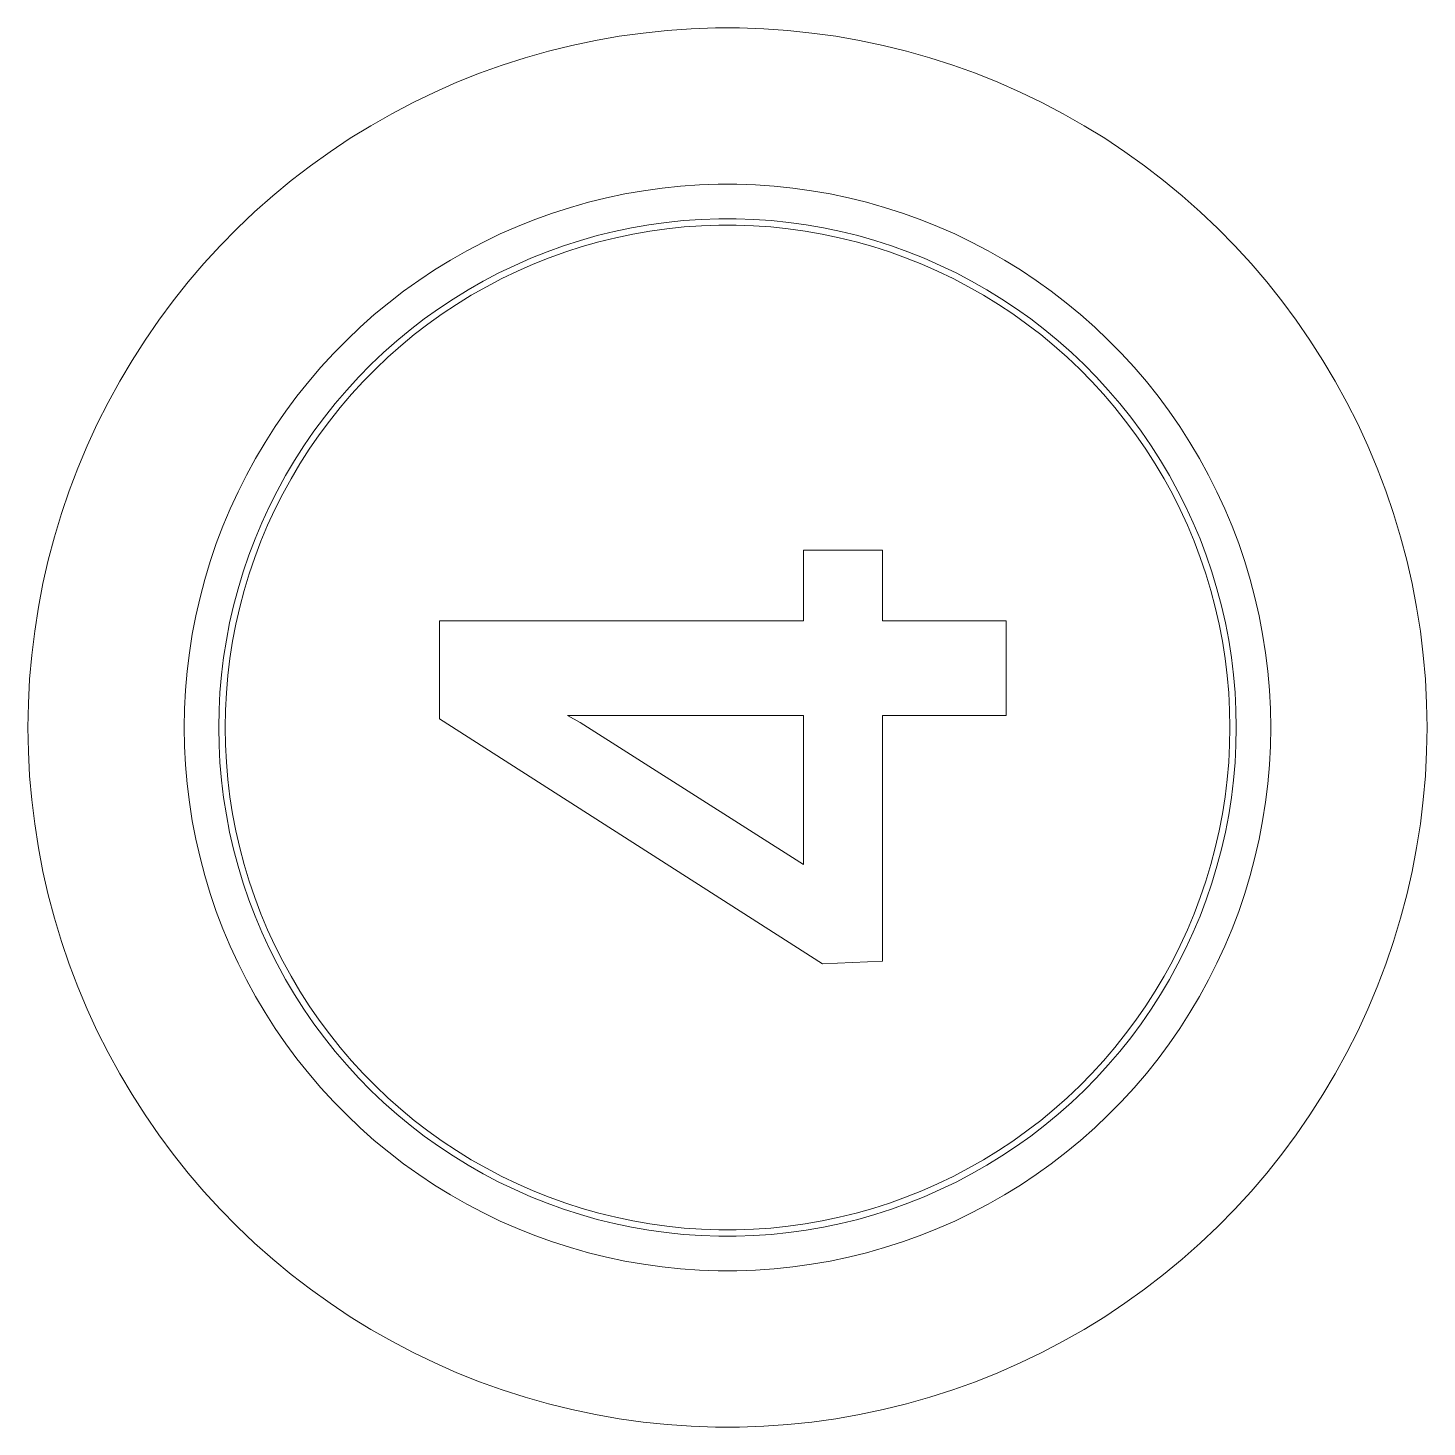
# Model space of a CAD drawing. Header units: millimetres. Extents: x -279 to 4999, y 61 to 3536.
# Drawn here: x 241.1 to 263.1, y 1661.09 to 1683.08 of the extents above; entities that cross this region are included whole.
import ezdxf

# ---------------------------------------------------------------- set-up
doc = ezdxf.new("R2010")
doc.units = ezdxf.units.MM
doc.layers.add('ZANO_R', color=7, linetype='Continuous', lineweight=0)

msp = doc.modelspace()

# ---------------------------------------------------------------- linework, layer by layer
at = {"layer": 'ZANO_R'}
for p, q in [((250.778, 1683.005), (250.402, 1682.953)), ((251.156, 1683.045), (250.778, 1683.005)), ((251.534, 1683.071), (251.156, 1683.045)), ((251.914, 1683.084), (251.534, 1683.071)), ((252.294, 1683.084), (251.914, 1683.084)), ((252.673, 1683.071), (252.294, 1683.084)), ((253.052, 1683.045), (252.673, 1683.071)), ((253.43, 1683.005), (253.052, 1683.045)), ((253.806, 1682.953), (253.43, 1683.005)), ((249.656, 1682.81), (249.287, 1682.719)), ((250.028, 1682.888), (249.656, 1682.81)), ((250.402, 1682.953), (250.028, 1682.888)), ((254.18, 1682.888), (253.806, 1682.953)), ((254.552, 1682.81), (254.18, 1682.888)), ((254.92, 1682.719), (254.552, 1682.81)), ((248.922, 1682.615), (248.56, 1682.499)), ((249.287, 1682.719), (248.922, 1682.615)), ((255.286, 1682.615), (254.92, 1682.719)), ((255.647, 1682.499), (255.286, 1682.615)), ((248.203, 1682.371), (247.85, 1682.23)), ((248.56, 1682.499), (248.203, 1682.371)), ((256.004, 1682.371), (255.647, 1682.499)), ((256.357, 1682.23), (256.004, 1682.371)), ((247.85, 1682.23), (247.503, 1682.077)), ((256.705, 1682.077), (256.357, 1682.23)), ((247.161, 1681.912), (246.824, 1681.736)), ((247.503, 1682.077), (247.161, 1681.912)), ((257.047, 1681.912), (256.705, 1682.077)), ((257.383, 1681.736), (257.047, 1681.912)), ((246.824, 1681.736), (246.495, 1681.548)), ((257.713, 1681.548), (257.383, 1681.736)), ((246.495, 1681.548), (246.171, 1681.349)), ((258.036, 1681.349), (257.713, 1681.548)), ((246.171, 1681.349), (245.855, 1681.138)), ((258.352, 1681.138), (258.036, 1681.349)), ((245.855, 1681.138), (245.546, 1680.917)), ((258.661, 1680.917), (258.352, 1681.138)), ((245.546, 1680.917), (245.245, 1680.686)), ((258.962, 1680.686), (258.661, 1680.917)), ((245.245, 1680.686), (244.953, 1680.444)), ((251.074, 1680.566), (251.367, 1680.596)), ((251.367, 1680.596), (251.662, 1680.617)), ((251.662, 1680.617), (251.956, 1680.627)), ((251.956, 1680.627), (252.251, 1680.627)), ((252.251, 1680.627), (252.546, 1680.617)), ((252.546, 1680.617), (252.84, 1680.596)), ((252.84, 1680.596), (253.133, 1680.566)), ((259.255, 1680.444), (258.962, 1680.686)), ((244.953, 1680.444), (244.668, 1680.192)), ((249.917, 1680.343), (250.203, 1680.414)), ((250.203, 1680.414), (250.491, 1680.475)), ((250.491, 1680.475), (250.782, 1680.525)), ((250.782, 1680.525), (251.074, 1680.566)), ((253.133, 1680.566), (253.426, 1680.525)), ((253.426, 1680.525), (253.716, 1680.475)), ((253.716, 1680.475), (254.005, 1680.414)), ((254.005, 1680.414), (254.291, 1680.343)), ((259.539, 1680.192), (259.255, 1680.444)), ((244.668, 1680.192), (244.393, 1679.931)), ((249.075, 1680.073), (249.352, 1680.173)), ((249.352, 1680.173), (249.633, 1680.263)), ((249.633, 1680.263), (249.917, 1680.343)), ((254.291, 1680.343), (254.575, 1680.263)), ((254.575, 1680.263), (254.856, 1680.173)), ((254.856, 1680.173), (255.133, 1680.073)), ((259.815, 1679.931), (259.539, 1680.192)), ((244.393, 1679.931), (244.127, 1679.66)), ((248.531, 1679.845), (248.801, 1679.964)), ((248.801, 1679.964), (249.075, 1680.073)), ((250.324, 1679.885), (250.594, 1679.942)), ((250.594, 1679.942), (250.866, 1679.989)), ((250.866, 1679.989), (251.139, 1680.027)), ((250.881, 1679.89), (251.152, 1679.928)), ((251.139, 1680.027), (251.414, 1680.056)), ((251.152, 1679.928), (251.423, 1679.956)), ((251.414, 1680.056), (251.69, 1680.075)), ((251.423, 1679.956), (251.695, 1679.975)), ((251.69, 1680.075), (251.966, 1680.084)), ((251.695, 1679.975), (251.967, 1679.984)), ((251.966, 1680.084), (252.242, 1680.084)), ((251.967, 1679.984), (252.24, 1679.984)), ((252.24, 1679.984), (252.513, 1679.975)), ((252.242, 1680.084), (252.518, 1680.075)), ((252.513, 1679.975), (252.785, 1679.956)), ((252.518, 1680.075), (252.793, 1680.056)), ((252.785, 1679.956), (253.056, 1679.928)), ((252.793, 1680.056), (253.068, 1680.027)), ((253.056, 1679.928), (253.326, 1679.89)), ((253.068, 1680.027), (253.342, 1679.989)), ((253.342, 1679.989), (253.614, 1679.942)), ((253.614, 1679.942), (253.884, 1679.885)), ((255.133, 1680.073), (255.407, 1679.964)), ((255.407, 1679.964), (255.677, 1679.845)), ((260.081, 1679.66), (259.815, 1679.931)), ((248.004, 1679.58), (248.265, 1679.717)), ((248.265, 1679.717), (248.531, 1679.845)), ((249.527, 1679.659), (249.79, 1679.744)), ((249.79, 1679.744), (250.055, 1679.819)), ((249.819, 1679.648), (250.081, 1679.722)), ((250.055, 1679.819), (250.324, 1679.885)), ((250.081, 1679.722), (250.346, 1679.787)), ((250.346, 1679.787), (250.613, 1679.844)), ((250.613, 1679.844), (250.881, 1679.89)), ((253.326, 1679.89), (253.595, 1679.844)), ((253.595, 1679.844), (253.862, 1679.787)), ((253.862, 1679.787), (254.126, 1679.722)), ((253.884, 1679.885), (254.152, 1679.819)), ((254.126, 1679.722), (254.389, 1679.648)), ((254.152, 1679.819), (254.418, 1679.744)), ((254.418, 1679.744), (254.681, 1679.659)), ((255.677, 1679.845), (255.943, 1679.717)), ((255.943, 1679.717), (256.204, 1679.58)), ((244.127, 1679.66), (243.87, 1679.38)), ((247.748, 1679.434), (248.004, 1679.58)), ((249.01, 1679.463), (249.267, 1679.566)), ((249.267, 1679.566), (249.527, 1679.659)), ((249.302, 1679.472), (249.559, 1679.564)), ((249.559, 1679.564), (249.819, 1679.648)), ((254.389, 1679.648), (254.649, 1679.564)), ((254.649, 1679.564), (254.905, 1679.472)), ((254.681, 1679.659), (254.941, 1679.566)), ((254.941, 1679.566), (255.197, 1679.463)), ((256.204, 1679.58), (256.46, 1679.434)), ((260.337, 1679.38), (260.081, 1679.66)), ((243.87, 1679.38), (243.623, 1679.091)), ((247.251, 1679.116), (247.497, 1679.279)), ((247.497, 1679.279), (247.748, 1679.434)), ((248.509, 1679.232), (248.758, 1679.352)), ((248.554, 1679.143), (248.799, 1679.261)), ((248.758, 1679.352), (249.01, 1679.463)), ((248.799, 1679.261), (249.049, 1679.371)), ((249.049, 1679.371), (249.302, 1679.472)), ((254.905, 1679.472), (255.158, 1679.371)), ((255.158, 1679.371), (255.408, 1679.261)), ((255.197, 1679.463), (255.45, 1679.352)), ((255.408, 1679.261), (255.654, 1679.143)), ((255.45, 1679.352), (255.699, 1679.232)), ((256.46, 1679.434), (256.711, 1679.279)), ((256.711, 1679.279), (256.957, 1679.116)), ((260.584, 1679.091), (260.337, 1679.38)), ((243.623, 1679.091), (243.387, 1678.794)), ((247.011, 1678.944), (247.251, 1679.116)), ((248.024, 1678.967), (248.264, 1679.104)), ((248.264, 1679.104), (248.509, 1679.232)), ((248.312, 1679.016), (248.554, 1679.143)), ((255.654, 1679.143), (255.895, 1679.016)), ((255.699, 1679.232), (255.943, 1679.104)), ((255.943, 1679.104), (256.183, 1678.967)), ((256.957, 1679.116), (257.196, 1678.944)), ((260.821, 1678.794), (260.584, 1679.091)), ((246.778, 1678.764), (247.011, 1678.944)), ((247.559, 1678.669), (247.789, 1678.822)), ((247.789, 1678.822), (248.024, 1678.967)), ((247.843, 1678.738), (248.075, 1678.881)), ((248.075, 1678.881), (248.312, 1679.016)), ((255.895, 1679.016), (256.132, 1678.881)), ((256.132, 1678.881), (256.364, 1678.738)), ((256.183, 1678.967), (256.418, 1678.822)), ((256.418, 1678.822), (256.648, 1678.669)), ((257.196, 1678.944), (257.43, 1678.764)), ((243.387, 1678.794), (243.16, 1678.49)), ((246.55, 1678.577), (246.778, 1678.764)), ((247.335, 1678.509), (247.559, 1678.669)), ((247.616, 1678.587), (247.843, 1678.738)), ((256.364, 1678.738), (256.591, 1678.587)), ((256.648, 1678.669), (256.873, 1678.509)), ((257.43, 1678.764), (257.657, 1678.577)), ((261.047, 1678.49), (260.821, 1678.794)), ((243.16, 1678.49), (242.944, 1678.177)), ((246.116, 1678.178), (246.329, 1678.381)), ((246.329, 1678.381), (246.55, 1678.577)), ((247.116, 1678.34), (247.335, 1678.509)), ((247.178, 1678.262), (247.394, 1678.428)), ((247.394, 1678.428), (247.616, 1678.587)), ((256.591, 1678.587), (256.813, 1678.428)), ((256.813, 1678.428), (257.029, 1678.262)), ((256.873, 1678.509), (257.092, 1678.34)), ((257.657, 1678.577), (257.878, 1678.381)), ((257.878, 1678.381), (258.092, 1678.178)), ((261.263, 1678.177), (261.047, 1678.49)), ((242.944, 1678.177), (242.74, 1677.857)), ((245.909, 1677.968), (246.116, 1678.178)), ((246.696, 1677.981), (246.903, 1678.164)), ((246.903, 1678.164), (247.116, 1678.34)), ((246.968, 1678.088), (247.178, 1678.262)), ((257.029, 1678.262), (257.24, 1678.088)), ((257.092, 1678.34), (257.305, 1678.164)), ((257.305, 1678.164), (257.511, 1677.981)), ((258.092, 1678.178), (258.299, 1677.968)), ((261.468, 1677.857), (261.263, 1678.177)), ((245.71, 1677.75), (245.909, 1677.968)), ((246.496, 1677.791), (246.696, 1677.981)), ((246.764, 1677.907), (246.968, 1678.088)), ((257.24, 1678.088), (257.444, 1677.907)), ((257.511, 1677.981), (257.712, 1677.791)), ((258.299, 1677.968), (258.498, 1677.75)), ((242.74, 1677.857), (242.546, 1677.531)), ((245.518, 1677.526), (245.71, 1677.75)), ((246.302, 1677.594), (246.496, 1677.791)), ((246.566, 1677.72), (246.764, 1677.907)), ((257.444, 1677.907), (257.642, 1677.72)), ((257.712, 1677.791), (257.905, 1677.594)), ((258.498, 1677.75), (258.69, 1677.526)), ((261.662, 1677.531), (261.468, 1677.857)), ((242.546, 1677.531), (242.364, 1677.197)), ((245.334, 1677.296), (245.518, 1677.526)), ((246.116, 1677.391), (246.302, 1677.594)), ((246.191, 1677.324), (246.375, 1677.525)), ((246.375, 1677.525), (246.566, 1677.72)), ((257.642, 1677.72), (257.833, 1677.525)), ((257.833, 1677.525), (258.017, 1677.324)), ((257.905, 1677.594), (258.092, 1677.391)), ((258.69, 1677.526), (258.874, 1677.296)), ((261.844, 1677.197), (261.662, 1677.531)), ((245.158, 1677.059), (245.334, 1677.296)), ((245.936, 1677.181), (246.116, 1677.391)), ((246.013, 1677.117), (246.191, 1677.324)), ((258.017, 1677.324), (258.194, 1677.117)), ((258.092, 1677.391), (258.271, 1677.181)), ((258.874, 1677.296), (259.049, 1677.059)), ((242.364, 1677.197), (242.193, 1676.858)), ((245.764, 1676.965), (245.936, 1677.181)), ((245.843, 1676.904), (246.013, 1677.117)), ((258.194, 1677.117), (258.364, 1676.904)), ((258.271, 1677.181), (258.444, 1676.965)), ((262.014, 1676.858), (261.844, 1677.197)), ((242.193, 1676.858), (242.034, 1676.513)), ((244.991, 1676.816), (245.158, 1677.059)), ((245.599, 1676.743), (245.764, 1676.965)), ((245.681, 1676.685), (245.843, 1676.904)), ((258.364, 1676.904), (258.527, 1676.685)), ((258.444, 1676.965), (258.608, 1676.743)), ((259.049, 1677.059), (259.217, 1676.816)), ((262.173, 1676.513), (262.014, 1676.858)), ((244.832, 1676.568), (244.991, 1676.816)), ((245.442, 1676.516), (245.599, 1676.743)), ((245.526, 1676.46), (245.681, 1676.685)), ((258.527, 1676.685), (258.682, 1676.46)), ((258.608, 1676.743), (258.765, 1676.516)), ((259.217, 1676.816), (259.376, 1676.568)), ((242.034, 1676.513), (241.887, 1676.163)), ((244.681, 1676.314), (244.832, 1676.568)), ((245.294, 1676.283), (245.442, 1676.516)), ((245.379, 1676.231), (245.526, 1676.46)), ((258.682, 1676.46), (258.829, 1676.231)), ((258.765, 1676.516), (258.914, 1676.283)), ((259.376, 1676.568), (259.526, 1676.314)), ((262.32, 1676.163), (262.173, 1676.513)), ((244.54, 1676.055), (244.681, 1676.314)), ((245.153, 1676.046), (245.294, 1676.283)), ((245.24, 1675.996), (245.379, 1676.231)), ((258.829, 1676.231), (258.968, 1675.996)), ((258.914, 1676.283), (259.055, 1676.046)), ((259.526, 1676.314), (259.668, 1676.055)), ((241.887, 1676.163), (241.753, 1675.808)), ((244.407, 1675.792), (244.54, 1676.055)), ((245.02, 1675.803), (245.153, 1676.046)), ((245.109, 1675.757), (245.24, 1675.996)), ((258.968, 1675.996), (259.099, 1675.757)), ((259.055, 1676.046), (259.187, 1675.803)), ((259.668, 1676.055), (259.8, 1675.792)), ((262.455, 1675.808), (262.32, 1676.163)), ((241.753, 1675.808), (241.63, 1675.449)), ((244.284, 1675.524), (244.407, 1675.792)), ((244.896, 1675.557), (245.02, 1675.803)), ((244.986, 1675.513), (245.109, 1675.757)), ((259.099, 1675.757), (259.221, 1675.513)), ((259.187, 1675.803), (259.312, 1675.557)), ((259.8, 1675.792), (259.924, 1675.524)), ((262.577, 1675.449), (262.455, 1675.808)), ((244.17, 1675.252), (244.284, 1675.524)), ((244.781, 1675.306), (244.896, 1675.557)), ((259.312, 1675.557), (259.427, 1675.306)), ((259.924, 1675.524), (260.038, 1675.252)), ((241.63, 1675.449), (241.521, 1675.085)), ((244.674, 1675.051), (244.781, 1675.306)), ((244.872, 1675.266), (244.986, 1675.513)), ((259.221, 1675.513), (259.336, 1675.266)), ((259.427, 1675.306), (259.534, 1675.051)), ((262.687, 1675.085), (262.577, 1675.449)), ((241.521, 1675.085), (241.423, 1674.718)), ((244.065, 1674.976), (244.17, 1675.252)), ((244.767, 1675.014), (244.872, 1675.266)), ((259.336, 1675.266), (259.441, 1675.014)), ((260.038, 1675.252), (260.142, 1674.976)), ((262.784, 1674.718), (262.687, 1675.085)), ((243.97, 1674.697), (244.065, 1674.976)), ((244.576, 1674.793), (244.674, 1675.051)), ((244.67, 1674.759), (244.767, 1675.014)), ((253.301, 1674.876), (254.54, 1674.876)), ((253.301, 1673.765), (253.301, 1674.876)), ((254.54, 1674.876), (254.54, 1673.765)), ((259.441, 1675.014), (259.538, 1674.759)), ((259.534, 1675.051), (259.632, 1674.793)), ((260.142, 1674.976), (260.237, 1674.697)), ((241.423, 1674.718), (241.339, 1674.348)), ((243.885, 1674.415), (243.97, 1674.697)), ((244.487, 1674.531), (244.576, 1674.793)), ((244.582, 1674.501), (244.67, 1674.759)), ((259.538, 1674.759), (259.626, 1674.501)), ((259.632, 1674.793), (259.721, 1674.531)), ((260.237, 1674.697), (260.323, 1674.415)), ((262.869, 1674.348), (262.784, 1674.718)), ((244.407, 1674.267), (244.487, 1674.531)), ((244.503, 1674.24), (244.582, 1674.501)), ((259.626, 1674.501), (259.704, 1674.24)), ((259.721, 1674.531), (259.801, 1674.267)), ((241.339, 1674.348), (241.267, 1673.975)), ((243.809, 1674.13), (243.885, 1674.415)), ((244.336, 1674), (244.407, 1674.267)), ((244.433, 1673.976), (244.503, 1674.24)), ((259.704, 1674.24), (259.774, 1673.976)), ((259.801, 1674.267), (259.871, 1674)), ((260.323, 1674.415), (260.398, 1674.13)), ((262.94, 1673.975), (262.869, 1674.348)), ((243.744, 1673.842), (243.809, 1674.13)), ((244.275, 1673.731), (244.336, 1674)), ((259.871, 1674), (259.933, 1673.731)), ((260.398, 1674.13), (260.464, 1673.842)), ((241.267, 1673.975), (241.209, 1673.6)), ((243.688, 1673.553), (243.744, 1673.842)), ((244.373, 1673.71), (244.433, 1673.976)), ((247.576, 1673.765), (253.301, 1673.765)), ((247.576, 1672.224), (247.576, 1673.765)), ((254.54, 1673.765), (256.488, 1673.765)), ((256.488, 1673.765), (256.488, 1672.274)), ((259.774, 1673.976), (259.835, 1673.71)), ((260.464, 1673.842), (260.519, 1673.553)), ((262.999, 1673.6), (262.94, 1673.975)), ((241.209, 1673.6), (241.163, 1673.223)), ((243.642, 1673.261), (243.688, 1673.553)), ((244.223, 1673.46), (244.275, 1673.731)), ((244.321, 1673.442), (244.373, 1673.71)), ((259.835, 1673.71), (259.886, 1673.442)), ((259.933, 1673.731), (259.985, 1673.46)), ((260.519, 1673.553), (260.565, 1673.261)), ((263.045, 1673.223), (262.999, 1673.6)), ((244.18, 1673.187), (244.223, 1673.46)), ((244.279, 1673.173), (244.321, 1673.442)), ((259.886, 1673.442), (259.929, 1673.173)), ((259.985, 1673.46), (260.028, 1673.187)), ((241.163, 1673.223), (241.13, 1672.844)), ((243.607, 1672.969), (243.642, 1673.261)), ((244.147, 1672.913), (244.18, 1673.187)), ((244.246, 1672.902), (244.279, 1673.173)), ((259.929, 1673.173), (259.961, 1672.902)), ((260.028, 1673.187), (260.061, 1672.913)), ((260.565, 1673.261), (260.601, 1672.969)), ((263.078, 1672.844), (263.045, 1673.223)), ((243.582, 1672.675), (243.607, 1672.969)), ((244.123, 1672.637), (244.147, 1672.913)), ((244.223, 1672.631), (244.246, 1672.902)), ((259.961, 1672.902), (259.985, 1672.631)), ((260.061, 1672.913), (260.085, 1672.637)), ((260.601, 1672.969), (260.626, 1672.675)), ((241.13, 1672.844), (241.11, 1672.465)), ((243.566, 1672.38), (243.582, 1672.675)), ((260.626, 1672.675), (260.641, 1672.38)), ((263.097, 1672.465), (263.078, 1672.844)), ((241.11, 1672.465), (241.104, 1672.086)), ((244.109, 1672.362), (244.123, 1672.637)), ((244.208, 1672.358), (244.223, 1672.631)), ((259.985, 1672.631), (259.999, 1672.358)), ((260.085, 1672.637), (260.099, 1672.362)), ((263.104, 1672.086), (263.097, 1672.465)), ((243.561, 1672.086), (243.566, 1672.38)), ((244.104, 1672.086), (244.109, 1672.362)), ((244.204, 1672.086), (244.208, 1672.358)), ((253.6, 1668.369), (247.576, 1672.224)), ((253.301, 1672.274), (249.59, 1672.274)), ((249.59, 1672.274), (249.786, 1672.163)), ((253.301, 1669.934), (253.301, 1672.274)), ((254.54, 1672.274), (254.54, 1668.413)), ((256.488, 1672.274), (254.54, 1672.274)), ((259.999, 1672.358), (260.004, 1672.086)), ((260.099, 1672.362), (260.104, 1672.086)), ((260.641, 1672.38), (260.646, 1672.086)), ((241.104, 1672.086), (241.11, 1671.706)), ((243.566, 1671.791), (243.561, 1672.086)), ((244.109, 1671.809), (244.104, 1672.086)), ((244.208, 1671.813), (244.204, 1672.086)), ((249.786, 1672.163), (253.301, 1669.934)), ((260.004, 1672.086), (259.999, 1671.813)), ((260.104, 1672.086), (260.099, 1671.809)), ((260.646, 1672.086), (260.641, 1671.791)), ((263.097, 1671.706), (263.104, 1672.086)), ((243.582, 1671.496), (243.566, 1671.791)), ((244.123, 1671.534), (244.109, 1671.809)), ((244.223, 1671.541), (244.208, 1671.813)), ((259.999, 1671.813), (259.985, 1671.541)), ((260.099, 1671.809), (260.085, 1671.534)), ((260.641, 1671.791), (260.626, 1671.496)), ((241.11, 1671.706), (241.13, 1671.327)), ((263.078, 1671.327), (263.097, 1671.706)), ((243.607, 1671.202), (243.582, 1671.496)), ((244.147, 1671.258), (244.123, 1671.534)), ((244.246, 1671.269), (244.223, 1671.541)), ((259.985, 1671.541), (259.961, 1671.269)), ((260.085, 1671.534), (260.061, 1671.258)), ((260.626, 1671.496), (260.601, 1671.202)), ((241.13, 1671.327), (241.163, 1670.948)), ((243.642, 1670.91), (243.607, 1671.202)), ((244.18, 1670.984), (244.147, 1671.258)), ((244.279, 1670.998), (244.246, 1671.269)), ((259.961, 1671.269), (259.929, 1670.998)), ((260.061, 1671.258), (260.028, 1670.984)), ((260.601, 1671.202), (260.565, 1670.91)), ((263.045, 1670.948), (263.078, 1671.327)), ((241.163, 1670.948), (241.209, 1670.571)), ((243.688, 1670.618), (243.642, 1670.91)), ((244.223, 1670.711), (244.18, 1670.984)), ((244.321, 1670.729), (244.279, 1670.998)), ((259.929, 1670.998), (259.886, 1670.729)), ((260.028, 1670.984), (259.985, 1670.711)), ((260.565, 1670.91), (260.519, 1670.618)), ((262.999, 1670.571), (263.045, 1670.948)), ((244.275, 1670.44), (244.223, 1670.711)), ((244.373, 1670.461), (244.321, 1670.729)), ((259.886, 1670.729), (259.835, 1670.461)), ((259.985, 1670.711), (259.933, 1670.44)), ((241.209, 1670.571), (241.267, 1670.196)), ((243.744, 1670.329), (243.688, 1670.618)), ((244.433, 1670.195), (244.373, 1670.461)), ((259.835, 1670.461), (259.774, 1670.195)), ((260.519, 1670.618), (260.464, 1670.329)), ((262.94, 1670.196), (262.999, 1670.571)), ((243.809, 1670.041), (243.744, 1670.329)), ((244.336, 1670.171), (244.275, 1670.44)), ((259.933, 1670.44), (259.871, 1670.171)), ((260.464, 1670.329), (260.398, 1670.041)), ((241.267, 1670.196), (241.339, 1669.823)), ((243.885, 1669.756), (243.809, 1670.041)), ((244.407, 1669.904), (244.336, 1670.171)), ((244.503, 1669.931), (244.433, 1670.195)), ((259.774, 1670.195), (259.704, 1669.931)), ((259.871, 1670.171), (259.801, 1669.904)), ((260.398, 1670.041), (260.323, 1669.756)), ((262.869, 1669.823), (262.94, 1670.196)), ((241.339, 1669.823), (241.423, 1669.453)), ((244.487, 1669.64), (244.407, 1669.904)), ((244.582, 1669.67), (244.503, 1669.931)), ((259.704, 1669.931), (259.626, 1669.67)), ((259.801, 1669.904), (259.721, 1669.64)), ((262.784, 1669.453), (262.869, 1669.823)), ((243.97, 1669.474), (243.885, 1669.756)), ((244.576, 1669.378), (244.487, 1669.64)), ((244.67, 1669.412), (244.582, 1669.67)), ((259.626, 1669.67), (259.538, 1669.412)), ((259.721, 1669.64), (259.632, 1669.378)), ((260.323, 1669.756), (260.237, 1669.474)), ((241.423, 1669.453), (241.521, 1669.086)), ((244.065, 1669.195), (243.97, 1669.474)), ((244.674, 1669.12), (244.576, 1669.378)), ((244.767, 1669.157), (244.67, 1669.412)), ((259.538, 1669.412), (259.441, 1669.157)), ((259.632, 1669.378), (259.534, 1669.12)), ((260.237, 1669.474), (260.142, 1669.195)), ((262.687, 1669.086), (262.784, 1669.453)), ((244.17, 1668.919), (244.065, 1669.195)), ((244.872, 1668.906), (244.767, 1669.157)), ((259.441, 1669.157), (259.336, 1668.906)), ((260.142, 1669.195), (260.038, 1668.919)), ((241.521, 1669.086), (241.63, 1668.722)), ((244.781, 1668.865), (244.674, 1669.12)), ((259.534, 1669.12), (259.427, 1668.865)), ((262.577, 1668.722), (262.687, 1669.086)), ((241.63, 1668.722), (241.753, 1668.363)), ((244.284, 1668.647), (244.17, 1668.919)), ((244.896, 1668.614), (244.781, 1668.865)), ((244.986, 1668.658), (244.872, 1668.906)), ((259.336, 1668.906), (259.221, 1668.658)), ((259.427, 1668.865), (259.312, 1668.614)), ((260.038, 1668.919), (259.924, 1668.647)), ((262.455, 1668.363), (262.577, 1668.722)), ((244.407, 1668.379), (244.284, 1668.647)), ((245.02, 1668.368), (244.896, 1668.614)), ((245.109, 1668.414), (244.986, 1668.658)), ((259.221, 1668.658), (259.099, 1668.414)), ((259.312, 1668.614), (259.187, 1668.368)), ((259.924, 1668.647), (259.8, 1668.379)), ((241.753, 1668.363), (241.887, 1668.008)), ((244.54, 1668.116), (244.407, 1668.379)), ((245.153, 1668.125), (245.02, 1668.368)), ((245.24, 1668.175), (245.109, 1668.414)), ((254.54, 1668.413), (253.6, 1668.369)), ((259.099, 1668.414), (258.968, 1668.175)), ((259.187, 1668.368), (259.055, 1668.125)), ((259.8, 1668.379), (259.668, 1668.116)), ((262.32, 1668.008), (262.455, 1668.363)), ((244.681, 1667.857), (244.54, 1668.116)), ((245.294, 1667.888), (245.153, 1668.125)), ((245.379, 1667.94), (245.24, 1668.175)), ((258.968, 1668.175), (258.829, 1667.94)), ((259.055, 1668.125), (258.914, 1667.888)), ((259.668, 1668.116), (259.526, 1667.857)), ((241.887, 1668.008), (242.034, 1667.658)), ((244.832, 1667.603), (244.681, 1667.857)), ((245.442, 1667.655), (245.294, 1667.888)), ((245.526, 1667.711), (245.379, 1667.94)), ((258.829, 1667.94), (258.682, 1667.711)), ((258.914, 1667.888), (258.765, 1667.655)), ((259.526, 1667.857), (259.376, 1667.603)), ((262.173, 1667.658), (262.32, 1668.008)), ((242.034, 1667.658), (242.193, 1667.313)), ((244.991, 1667.355), (244.832, 1667.603)), ((245.599, 1667.428), (245.442, 1667.655)), ((245.681, 1667.486), (245.526, 1667.711)), ((258.682, 1667.711), (258.527, 1667.486)), ((258.765, 1667.655), (258.608, 1667.428)), ((259.376, 1667.603), (259.217, 1667.355)), ((262.014, 1667.313), (262.173, 1667.658)), ((245.764, 1667.206), (245.599, 1667.428)), ((245.843, 1667.267), (245.681, 1667.486)), ((258.527, 1667.486), (258.364, 1667.267)), ((258.608, 1667.428), (258.444, 1667.206)), ((242.193, 1667.313), (242.364, 1666.974)), ((245.158, 1667.112), (244.991, 1667.355)), ((245.936, 1666.99), (245.764, 1667.206)), ((246.013, 1667.054), (245.843, 1667.267)), ((258.364, 1667.267), (258.194, 1667.054)), ((258.444, 1667.206), (258.271, 1666.99)), ((259.217, 1667.355), (259.049, 1667.112)), ((261.844, 1666.974), (262.014, 1667.313)), ((242.364, 1666.974), (242.546, 1666.64)), ((245.334, 1666.875), (245.158, 1667.112)), ((246.116, 1666.781), (245.936, 1666.99)), ((246.191, 1666.847), (246.013, 1667.054)), ((258.194, 1667.054), (258.017, 1666.847)), ((258.271, 1666.99), (258.092, 1666.781)), ((259.049, 1667.112), (258.874, 1666.875)), ((261.662, 1666.64), (261.844, 1666.974)), ((245.518, 1666.645), (245.334, 1666.875)), ((246.302, 1666.577), (246.116, 1666.781)), ((246.375, 1666.646), (246.191, 1666.847)), ((258.017, 1666.847), (257.833, 1666.646)), ((258.092, 1666.781), (257.905, 1666.577)), ((258.874, 1666.875), (258.69, 1666.645)), ((242.546, 1666.64), (242.74, 1666.314)), ((245.71, 1666.421), (245.518, 1666.645)), ((246.496, 1666.38), (246.302, 1666.577)), ((246.566, 1666.451), (246.375, 1666.646)), ((257.833, 1666.646), (257.642, 1666.451)), ((257.905, 1666.577), (257.712, 1666.38)), ((258.69, 1666.645), (258.498, 1666.421)), ((261.468, 1666.314), (261.662, 1666.64)), ((242.74, 1666.314), (242.944, 1665.994)), ((245.909, 1666.203), (245.71, 1666.421)), ((246.696, 1666.19), (246.496, 1666.38)), ((246.764, 1666.264), (246.566, 1666.451)), ((257.642, 1666.451), (257.444, 1666.264)), ((257.712, 1666.38), (257.511, 1666.19)), ((258.498, 1666.421), (258.299, 1666.203)), ((261.263, 1665.994), (261.468, 1666.314)), ((246.116, 1665.993), (245.909, 1666.203)), ((246.903, 1666.007), (246.696, 1666.19)), ((246.968, 1666.083), (246.764, 1666.264)), ((247.178, 1665.909), (246.968, 1666.083)), ((257.24, 1666.083), (257.029, 1665.909)), ((257.444, 1666.264), (257.24, 1666.083)), ((257.511, 1666.19), (257.305, 1666.007)), ((258.299, 1666.203), (258.092, 1665.993)), ((242.944, 1665.994), (243.16, 1665.681)), ((246.329, 1665.79), (246.116, 1665.993)), ((247.116, 1665.831), (246.903, 1666.007)), ((247.394, 1665.743), (247.178, 1665.909)), ((257.029, 1665.909), (256.813, 1665.743)), ((257.305, 1666.007), (257.092, 1665.831)), ((258.092, 1665.993), (257.878, 1665.79)), ((261.047, 1665.681), (261.263, 1665.994)), ((243.16, 1665.681), (243.387, 1665.377)), ((246.55, 1665.594), (246.329, 1665.79)), ((247.335, 1665.662), (247.116, 1665.831)), ((247.559, 1665.502), (247.335, 1665.662)), ((247.616, 1665.584), (247.394, 1665.743)), ((256.813, 1665.743), (256.591, 1665.584)), ((256.873, 1665.662), (256.648, 1665.502)), ((257.092, 1665.831), (256.873, 1665.662)), ((257.878, 1665.79), (257.657, 1665.594)), ((260.821, 1665.377), (261.047, 1665.681)), ((246.778, 1665.407), (246.55, 1665.594)), ((247.011, 1665.227), (246.778, 1665.407)), ((247.789, 1665.349), (247.559, 1665.502)), ((247.843, 1665.433), (247.616, 1665.584)), ((248.075, 1665.29), (247.843, 1665.433)), ((256.364, 1665.433), (256.132, 1665.29)), ((256.591, 1665.584), (256.364, 1665.433)), ((256.648, 1665.502), (256.418, 1665.349)), ((257.43, 1665.407), (257.196, 1665.227)), ((257.657, 1665.594), (257.43, 1665.407)), ((243.387, 1665.377), (243.623, 1665.08)), ((247.251, 1665.055), (247.011, 1665.227)), ((248.024, 1665.204), (247.789, 1665.349)), ((248.264, 1665.067), (248.024, 1665.204)), ((248.312, 1665.155), (248.075, 1665.29)), ((256.132, 1665.29), (255.895, 1665.155)), ((256.183, 1665.204), (255.943, 1665.067)), ((256.418, 1665.349), (256.183, 1665.204)), ((257.196, 1665.227), (256.957, 1665.055)), ((260.584, 1665.08), (260.821, 1665.377)), ((243.623, 1665.08), (243.87, 1664.791)), ((247.497, 1664.892), (247.251, 1665.055)), ((248.509, 1664.939), (248.264, 1665.067)), ((248.554, 1665.028), (248.312, 1665.155)), ((248.799, 1664.91), (248.554, 1665.028)), ((255.654, 1665.028), (255.408, 1664.91)), ((255.895, 1665.155), (255.654, 1665.028)), ((255.943, 1665.067), (255.699, 1664.939)), ((256.957, 1665.055), (256.711, 1664.892)), ((260.337, 1664.791), (260.584, 1665.08)), ((243.87, 1664.791), (244.127, 1664.511)), ((247.748, 1664.737), (247.497, 1664.892)), ((248.758, 1664.819), (248.509, 1664.939)), ((249.01, 1664.708), (248.758, 1664.819)), ((249.049, 1664.8), (248.799, 1664.91)), ((249.302, 1664.699), (249.049, 1664.8)), ((255.158, 1664.8), (254.905, 1664.699)), ((255.408, 1664.91), (255.158, 1664.8)), ((255.45, 1664.819), (255.197, 1664.708)), ((255.699, 1664.939), (255.45, 1664.819)), ((256.711, 1664.892), (256.46, 1664.737)), ((260.081, 1664.511), (260.337, 1664.791)), ((248.004, 1664.591), (247.748, 1664.737)), ((248.265, 1664.454), (248.004, 1664.591)), ((249.267, 1664.605), (249.01, 1664.708)), ((249.527, 1664.512), (249.267, 1664.605)), ((249.559, 1664.607), (249.302, 1664.699)), ((249.819, 1664.523), (249.559, 1664.607)), ((250.081, 1664.449), (249.819, 1664.523)), ((254.389, 1664.523), (254.126, 1664.449)), ((254.649, 1664.607), (254.389, 1664.523)), ((254.905, 1664.699), (254.649, 1664.607)), ((254.941, 1664.605), (254.681, 1664.512)), ((255.197, 1664.708), (254.941, 1664.605)), ((256.204, 1664.591), (255.943, 1664.454)), ((256.46, 1664.737), (256.204, 1664.591)), ((244.127, 1664.511), (244.393, 1664.241)), ((248.531, 1664.326), (248.265, 1664.454)), ((248.801, 1664.207), (248.531, 1664.326)), ((249.79, 1664.428), (249.527, 1664.512)), ((250.055, 1664.352), (249.79, 1664.428)), ((250.324, 1664.286), (250.055, 1664.352)), ((250.346, 1664.384), (250.081, 1664.449)), ((250.613, 1664.328), (250.346, 1664.384)), ((250.881, 1664.281), (250.613, 1664.328)), ((253.595, 1664.328), (253.326, 1664.281)), ((253.862, 1664.384), (253.595, 1664.328)), ((254.126, 1664.449), (253.862, 1664.384)), ((254.152, 1664.352), (253.884, 1664.286)), ((254.418, 1664.428), (254.152, 1664.352)), ((254.681, 1664.512), (254.418, 1664.428)), ((255.677, 1664.326), (255.407, 1664.207)), ((255.943, 1664.454), (255.677, 1664.326)), ((259.815, 1664.241), (260.081, 1664.511)), ((244.393, 1664.241), (244.668, 1663.979)), ((249.075, 1664.098), (248.801, 1664.207)), ((249.352, 1663.998), (249.075, 1664.098)), ((250.594, 1664.229), (250.324, 1664.286)), ((250.866, 1664.182), (250.594, 1664.229)), ((251.139, 1664.144), (250.866, 1664.182)), ((251.152, 1664.243), (250.881, 1664.281)), ((251.414, 1664.115), (251.139, 1664.144)), ((251.423, 1664.215), (251.152, 1664.243)), ((251.69, 1664.096), (251.414, 1664.115)), ((251.695, 1664.196), (251.423, 1664.215)), ((251.966, 1664.087), (251.69, 1664.096)), ((251.967, 1664.187), (251.695, 1664.196)), ((252.242, 1664.087), (251.966, 1664.087)), ((252.24, 1664.187), (251.967, 1664.187)), ((252.513, 1664.196), (252.24, 1664.187)), ((252.518, 1664.096), (252.242, 1664.087)), ((252.785, 1664.215), (252.513, 1664.196)), ((252.793, 1664.115), (252.518, 1664.096)), ((253.056, 1664.243), (252.785, 1664.215)), ((253.068, 1664.144), (252.793, 1664.115)), ((253.326, 1664.281), (253.056, 1664.243)), ((253.342, 1664.182), (253.068, 1664.144)), ((253.614, 1664.229), (253.342, 1664.182)), ((253.884, 1664.286), (253.614, 1664.229)), ((255.133, 1664.098), (254.856, 1663.998)), ((255.407, 1664.207), (255.133, 1664.098)), ((259.539, 1663.979), (259.815, 1664.241)), ((244.668, 1663.979), (244.953, 1663.727)), ((249.633, 1663.908), (249.352, 1663.998)), ((249.917, 1663.828), (249.633, 1663.908)), ((254.575, 1663.908), (254.291, 1663.828)), ((254.856, 1663.998), (254.575, 1663.908)), ((259.255, 1663.727), (259.539, 1663.979)), ((244.953, 1663.727), (245.245, 1663.485)), ((250.203, 1663.757), (249.917, 1663.828)), ((250.491, 1663.696), (250.203, 1663.757)), ((250.782, 1663.646), (250.491, 1663.696)), ((251.074, 1663.605), (250.782, 1663.646)), ((253.426, 1663.646), (253.133, 1663.605)), ((253.716, 1663.696), (253.426, 1663.646)), ((254.005, 1663.757), (253.716, 1663.696)), ((254.291, 1663.828), (254.005, 1663.757)), ((258.962, 1663.485), (259.255, 1663.727)), ((245.245, 1663.485), (245.546, 1663.254)), ((251.367, 1663.575), (251.074, 1663.605)), ((251.662, 1663.554), (251.367, 1663.575)), ((251.956, 1663.544), (251.662, 1663.554)), ((252.251, 1663.544), (251.956, 1663.544)), ((252.546, 1663.554), (252.251, 1663.544)), ((252.84, 1663.575), (252.546, 1663.554)), ((253.133, 1663.605), (252.84, 1663.575)), ((258.661, 1663.254), (258.962, 1663.485)), ((245.546, 1663.254), (245.855, 1663.033)), ((258.352, 1663.033), (258.661, 1663.254)), ((245.855, 1663.033), (246.171, 1662.822)), ((258.036, 1662.822), (258.352, 1663.033)), ((246.171, 1662.822), (246.495, 1662.623)), ((257.713, 1662.623), (258.036, 1662.822)), ((246.495, 1662.623), (246.824, 1662.435)), ((257.383, 1662.435), (257.713, 1662.623)), ((246.824, 1662.435), (247.161, 1662.259)), ((257.047, 1662.259), (257.383, 1662.435)), ((247.161, 1662.259), (247.503, 1662.094)), ((256.705, 1662.094), (257.047, 1662.259)), ((247.503, 1662.094), (247.85, 1661.941)), ((247.85, 1661.941), (248.203, 1661.8)), ((256.004, 1661.8), (256.357, 1661.941)), ((256.357, 1661.941), (256.705, 1662.094)), ((248.203, 1661.8), (248.56, 1661.672)), ((248.56, 1661.672), (248.922, 1661.556)), ((255.286, 1661.556), (255.647, 1661.672)), ((255.647, 1661.672), (256.004, 1661.8)), ((248.922, 1661.556), (249.287, 1661.452)), ((249.287, 1661.452), (249.656, 1661.361)), ((254.552, 1661.361), (254.92, 1661.452)), ((254.92, 1661.452), (255.286, 1661.556)), ((249.656, 1661.361), (250.028, 1661.283)), ((250.028, 1661.283), (250.402, 1661.218)), ((253.806, 1661.218), (254.18, 1661.283)), ((254.18, 1661.283), (254.552, 1661.361)), ((250.402, 1661.218), (250.778, 1661.166)), ((250.778, 1661.166), (251.156, 1661.126)), ((251.156, 1661.126), (251.534, 1661.1)), ((251.534, 1661.1), (251.914, 1661.087)), ((251.914, 1661.087), (252.294, 1661.087)), ((252.294, 1661.087), (252.673, 1661.1)), ((252.673, 1661.1), (253.052, 1661.126)), ((253.052, 1661.126), (253.43, 1661.166)), ((253.43, 1661.166), (253.806, 1661.218))]:
    msp.add_line(p, q, dxfattribs=at)

doc.saveas('drawing.dxf')
